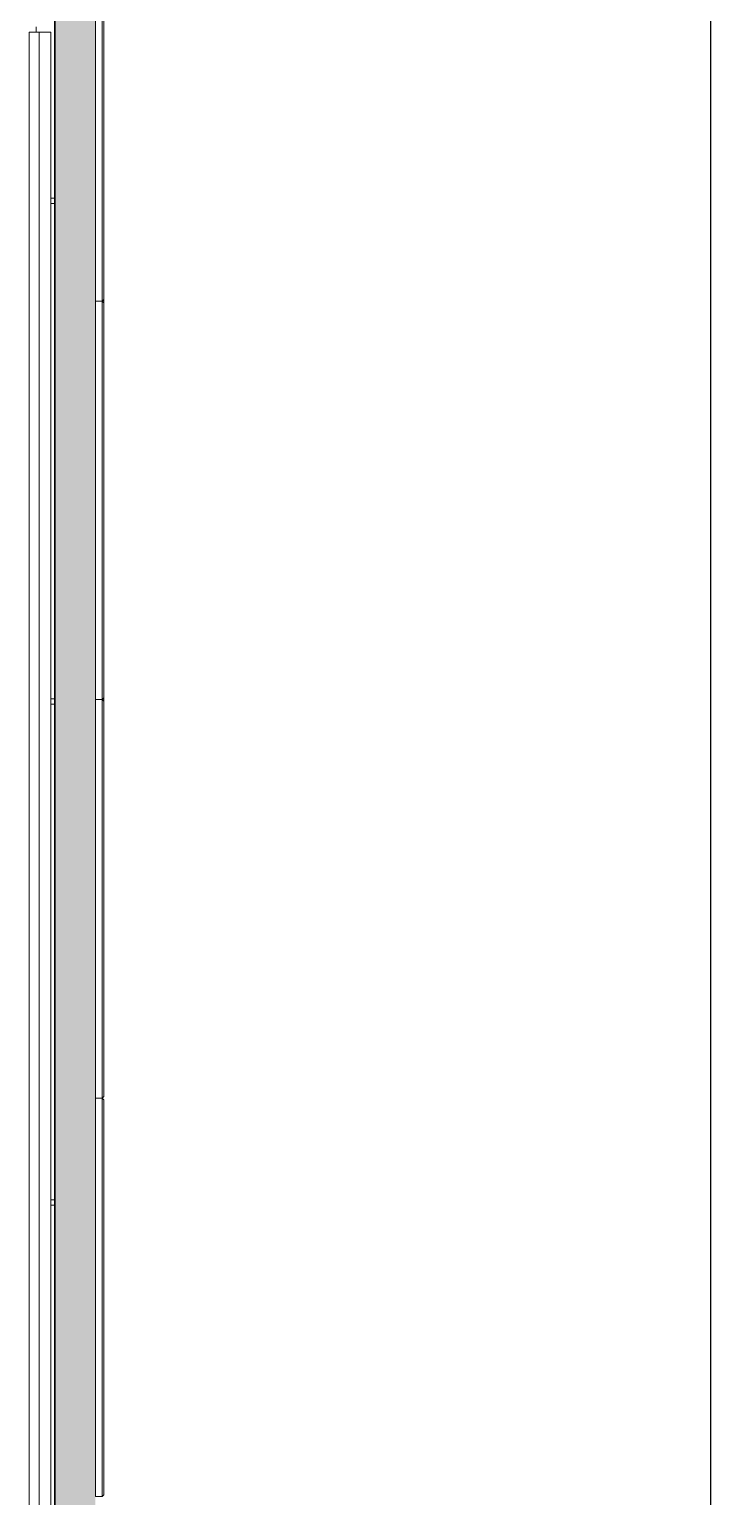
# Model space of a CAD drawing. Header units: millimetres. Extents: x 155927 to 295199, y -4084 to 97293.
# Drawn here: x 201752 to 203804, y 19733 to 24151 of the extents above; entities that cross this region are included whole.
import ezdxf

# ---------------------------------------------------------------- set-up
doc = ezdxf.new("R2010")
doc.units = ezdxf.units.MM
doc.header["$MEASUREMENT"] = 0
doc.layers.get('0').update_dxf_attribs({"linetype": 'CONTINUOUS'})
for name, color, linetype, lineweight in [('A-GENM', 8, 'CONTINUOUS', 9), ('A-WALL', 7, 'CONTINUOUS', 9), ('A-WALL-PATT', 7, 'CONTINUOUS', 9), ('I-FURN', 8, 'CONTINUOUS', 9), ('I-WALL', 7, 'CONTINUOUS', 9)]:
    doc.layers.add(name, color=color, linetype=linetype, lineweight=lineweight)

msp = doc.modelspace()

# ---------------------------------------------------------------- hatches: boundary and pattern name
at = {"layer": 'A-WALL-PATT'}
msp.add_hatch(color=256, dxfattribs=at).paths.add_polyline_path([(201950.8, 15707.6), (201950.8, 25757.6), (201828.8, 25757.6), (201828.8, 15707.6), (201930.8, 15707.6)], flags=0)

# ---------------------------------------------------------------- linework, layer by layer
msp.add_line((203804.1, 15993), (203804.1, 24715.7))
at = {"layer": 'A-GENM'}
for p, q in [((201950.8, 23332.6), (201950.8, 24532.6)), ((201970.8, 23332.6), (201970.8, 24532.6)), ((201975.8, 24527.6), (201975.8, 23337.6)), ((201950.8, 22132.6), (201950.8, 23332.6)), ((201970.8, 23332.6), (201950.8, 23332.6)), ((201950.8, 23332.6), (201970.8, 23332.6)), ((201975.8, 23337.6), (201970.8, 23332.6)), ((201970.8, 22132.6), (201970.8, 23332.6)), ((201970.8, 23332.6), (201975.8, 23327.6)), ((201975.8, 23337.6), (201975.8, 23327.6)), ((201975.8, 23327.6), (201975.8, 22137.6)), ((201975.8, 22137.6), (201970.8, 22132.6)), ((201975.8, 22137.6), (201975.8, 22127.6)), ((201950.8, 20932.6), (201950.8, 22132.6)), ((201970.8, 22132.6), (201950.8, 22132.6)), ((201950.8, 22132.6), (201970.8, 22132.6)), ((201970.8, 20932.6), (201970.8, 22132.6)), ((201970.8, 22132.6), (201975.8, 22127.6)), ((201975.8, 22127.6), (201975.8, 20937.6)), ((201950.8, 19732.6), (201950.8, 20932.6)), ((201970.8, 20932.6), (201950.8, 20932.6)), ((201950.8, 20932.6), (201970.8, 20932.6)), ((201975.8, 20937.6), (201970.8, 20932.6)), ((201970.8, 19732.6), (201970.8, 20932.6)), ((201970.8, 20932.6), (201975.8, 20927.6)), ((201975.8, 20927.6), (201975.8, 19737.6)), ((201950.8, 19732.6), (201970.8, 19732.6)), ((201975.8, 19737.6), (201970.8, 19732.6))]:
    msp.add_line(p, q, dxfattribs=at)
at = {"layer": 'A-WALL', "lineweight": 30}
msp.add_line((201828.8, 25757.6), (201828.8, 15707.6), dxfattribs=at)
at = {"layer": 'I-FURN'}
for p, q in [((201751.8, 18142.8), (201751.8, 24142.8)), ((201751.8, 24142.8), (201781.8, 24142.8)), ((201781.8, 24142.8), (201781.8, 18142.8)), ((201781.8, 24142.8), (201781.8, 18142.8)), ((201816.8, 24142.8), (201781.8, 24142.8)), ((201816.8, 18142.8), (201816.8, 24142.8))]:
    msp.add_line(p, q, dxfattribs=at)
at = {"layer": 'I-WALL'}
for p, q in [((201772.8, 24142.8), (201772.8, 24158.8)), ((201816.8, 23642.8), (201828.8, 23642.8)), ((201828.8, 23626.8), (201816.8, 23626.8)), ((201816.8, 22134.8), (201828.8, 22134.8)), ((201816.8, 22118.8), (201828.8, 22118.8)), ((201828.8, 20626.8), (201816.8, 20626.8)), ((201816.8, 20610.8), (201828.8, 20610.8))]:
    msp.add_line(p, q, dxfattribs=at)

doc.saveas('drawing.dxf')
